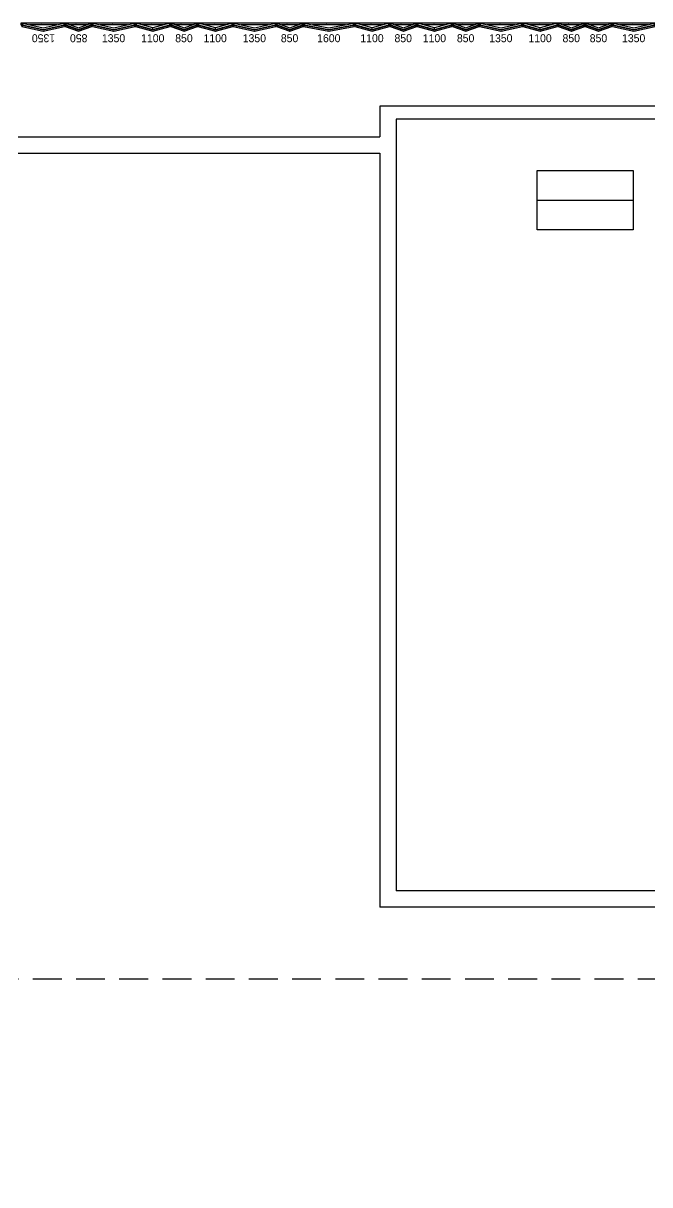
# Model space of a CAD drawing. Header units: millimetres. Extents: x -95754 to 183257, y 26770 to 150605.
# Drawn here: x 100601 to 120176, y 70730 to 107005 of the extents above; entities that cross this region are included whole.
import ezdxf
from ezdxf.enums import TextEntityAlignment as Align

# ---------------------------------------------------------------- set-up
doc = ezdxf.new("R2010")
doc.units = ezdxf.units.MM
doc.header["$LTSCALE"] = 300
doc.set_wipeout_variables(frame=1)
doc.linetypes.add('H1', pattern=[1.5, 1, -0.5])
doc.linetypes.add('HID', pattern=[2.8, 1.8, -1])
for name, color, linetype in [('6FIN', 6, 'Continuous'), ('A-HAT', 251, 'Continuous'), ('A-하지철물', 55, 'Continuous'), ('alucobond', 4, 'Continuous'), ('BOUNDARY_추후 증축', 7, 'H1'), ('mold', 4, 'Continuous'), ('SHEET', 6, 'Continuous')]:
    doc.layers.add(name, color=color, linetype=linetype)
doc.layers.add('NOPLOT', color=191, linetype='Continuous', plot=False)
doc.styles.add('Gtx', font='')
doc.styles.get('Gtx').set_extended_font_data('Dotum')

# ---------------------------------------------------------------- blocks, each defined once
blk = doc.blocks.new('EX-1100')
at = {"layer": '6FIN', "elevation": 0}
for points in [[(3, 204), (47, 204, 0.414214), (50, 207), (50, 251, 0.414214), (47, 254), (3, 254, 0.414214), (0, 251), (0, 207, 0.414214)], [(1147, 204), (1103, 204, -0.414214), (1100, 207), (1100, 251, -0.414214), (1103, 254), (1147, 254, -0.414214), (1150, 251), (1150, 207, -0.414214)]]:
    blk.add_lwpolyline(points, format="xyb", close=True, dxfattribs=at)
at = {"layer": 'A-하지철물'}
for p, q in [((1100, 254), (50, 254)), ((923, 204), (227, 204)), ((575, 56), (575, 108))]:
    blk.add_line(p, q, dxfattribs=at)
at = {"layer": 'A-하지철물', "elevation": 0}
blk.add_lwpolyline([(1100, 201), (1100, 253), (575, 108), (50, 253), (50, 201), (575, 56)], close=True, dxfattribs=at)
at = {"layer": 'A-하지철물'}
blk.add_circle((575, 4), 4.07, dxfattribs=at)
at = {"layer": 'alucobond', "color": 251, "linetype": 'HID', "ltscale": 10}
for p, q in [((30, 185), (42, 185)), ((31, 182), (31, 188)), ((31, 187), (39, 187)), ((31, 184), (39, 184)), ((32, 181), (32, 189)), ((32, 189), (32, 189)), ((32, 181), (32, 181)), ((38, 183), (38, 187)), ((39, 183), (39, 187)), ((1120, 185), (1108, 185)), ((1111, 183), (1111, 187)), ((1119, 187), (1111, 187)), ((1119, 184), (1111, 184)), ((1112, 183), (1112, 187)), ((1118, 181), (1118, 189)), ((1118, 189), (1118, 189)), ((1118, 181), (1118, 181)), ((1119, 182), (1119, 188))]:
    blk.add_line(p, q, dxfattribs=at)
at = {"layer": 'alucobond'}
for p, q in [((32, 195), (37, 195)), ((1118, 195), (1114, 195))]:
    blk.add_line(p, q, dxfattribs=at)
at = {"layer": 'alucobond', "color": 251, "linetype": 'HID', "ltscale": 10, "elevation": 0}
for points in [[(32, 189), (31, 188)], [(32, 181), (31, 182)], [(37, 194), (575, 46), (1114, 194)], [(1118, 189), (1119, 188)], [(1118, 181), (1119, 182)]]:
    blk.add_lwpolyline(points, dxfattribs=at)
at = {"layer": 'alucobond', "elevation": 0}
for points in [[(32, 195), (32, 154), (575, 4), (1118, 154), (1118, 195)], [(37, 195), (37, 157), (575, 8), (1114, 157), (1114, 195)], [(1114, 195), (1114, 157)]]:
    blk.add_lwpolyline(points, dxfattribs=at)
at = {"layer": 'alucobond', "color": 251, "linetype": 'HID', "ltscale": 10, "elevation": 0}
for points in [[(39, 187, -0.666667), (39, 184, -1.5)], [(1111, 187, 0.666667), (1111, 184, 1.5)]]:
    blk.add_lwpolyline(points, format="xyb", dxfattribs=at)
at = {"layer": 'alucobond', "color": 251, "linetype": 'HID', "ltscale": 10}
for centre, start, end in [((39, 187), 0, 180), ((39, 183), 180, 0), ((1111, 187), 0, 180), ((1111, 183), 180, 0)]:
    blk.add_arc(centre, 0.75, start, end, dxfattribs=at)
at = {"layer": 'mold', "color": 4, "elevation": 0}
for points in [[(25, 204), (25, 203)], [(1125, 204), (1125, 203)]]:
    blk.add_lwpolyline(points, dxfattribs=at)
at = {"layer": 'NOPLOT'}
for p, q in [((3, 254), (0, 254)), ((0, 254), (0, 251)), ((0, 207), (0, 204)), ((3, 204), (0, 204)), ((25, 160), (25, 254)), ((47, 254), (50, 254)), ((47, 204), (50, 204)), ((50, 254), (50, 251)), ((50, 207), (50, 204)), ((1103, 254), (1100, 254)), ((1100, 254), (1100, 251)), ((1100, 207), (1100, 204)), ((1103, 204), (1100, 204)), ((1125, 160), (1125, 254)), ((1147, 254), (1150, 254)), ((1147, 204), (1150, 204)), ((1150, 254), (1150, 251)), ((1150, 207), (1150, 204))]:
    blk.add_line(p, q, dxfattribs=at)
at = {"layer": 'SHEET', "color": 8}
for p, q in [((47, 251), (3, 207)), ((3, 251), (47, 207)), ((1103, 251), (1147, 207)), ((1147, 251), (1103, 207))]:
    blk.add_line(p, q, dxfattribs=at)
at = {"layer": 'SHEET', "color": 8, "elevation": 0}
for points in [[(3, 207), (47, 207), (47, 251), (3, 251)], [(1147, 207), (1103, 207), (1103, 251), (1147, 251)]]:
    blk.add_lwpolyline(points, close=True, dxfattribs=at)
at = {"layer": 'NOPLOT', "linetype": 'HID', "style": 'Gtx'}
blk.add_text('1100', height=15, dxfattribs=at).set_placement((527, 224))
blk = doc.blocks.new('EX-850-1')
at = {"layer": '6FIN', "elevation": 0}
for points in [[(3, 204), (47, 204, 0.414214), (50, 207), (50, 251, 0.414214), (47, 254), (3, 254, 0.414214), (0, 251), (0, 207, 0.414214)], [(897, 204), (853, 204, -0.414214), (850, 207), (850, 251, -0.414214), (853, 254), (897, 254, -0.414214), (900, 251), (900, 207, -0.414214)]]:
    blk.add_lwpolyline(points, format="xyb", close=True, dxfattribs=at)
at = {"layer": 'A-하지철물'}
for p, q in [((850, 254), (50, 254)), ((711, 204), (189, 204))]:
    blk.add_line(p, q, dxfattribs=at)
at = {"layer": 'A-하지철물', "elevation": 0}
for points in [[(50, 254), (450, 110), (850, 254)], [(50, 204), (50, 201), (450, 57), (850, 201), (850, 204)]]:
    blk.add_lwpolyline(points, dxfattribs=at)
at = {"layer": 'A-하지철물'}
blk.add_circle((450, 4), 4.07, dxfattribs=at)
at = {"layer": 'alucobond', "color": 251, "linetype": 'HID', "ltscale": 10}
for p, q in [((30, 185), (42, 185)), ((31, 182), (31, 188)), ((31, 187), (39, 187)), ((31, 184), (39, 184)), ((32, 181), (32, 189)), ((32, 189), (32, 189)), ((32, 181), (32, 181)), ((38, 183), (38, 187)), ((39, 183), (39, 187)), ((870, 185), (858, 185)), ((861, 183), (861, 187)), ((869, 187), (861, 187)), ((869, 184), (861, 184)), ((862, 183), (862, 187)), ((867, 181), (867, 189)), ((868, 189), (867, 189)), ((868, 181), (867, 181)), ((869, 182), (869, 188))]:
    blk.add_line(p, q, dxfattribs=at)
at = {"layer": 'alucobond'}
for p, q in [((32, 195), (37, 195)), ((867, 195), (863, 195))]:
    blk.add_line(p, q, dxfattribs=at)
at = {"layer": 'alucobond', "color": 251, "linetype": 'HID', "ltscale": 10}
for points in [[(32, 189), (31, 188)], [(32, 181), (31, 182)], [(868, 189), (869, 188)], [(868, 181), (869, 182)]]:
    blk.add_lwpolyline(points, dxfattribs=at)
at = {"layer": 'alucobond', "elevation": 0}
for points in [[(32, 195), (32, 154), (450, 4), (867, 154), (867, 195)], [(37, 195), (37, 157), (450, 8), (863, 157), (863, 195)]]:
    blk.add_lwpolyline(points, dxfattribs=at)
at = {"layer": 'alucobond', "color": 251, "linetype": 'HID', "ltscale": 10, "elevation": 0}
blk.add_lwpolyline([(37, 195), (450, 47), (863, 195)], dxfattribs=at)
at = {"layer": 'alucobond', "color": 251, "linetype": 'HID', "ltscale": 10}
for points in [[(39, 187, -0.666667), (39, 184, -1.5)], [(861, 187, 0.666667), (861, 184, 1.5)]]:
    blk.add_lwpolyline(points, format="xyb", dxfattribs=at)
for centre, start, end in [((39, 187), 0, 180), ((39, 183), 180, 0), ((861, 187), 0, 180), ((861, 183), 180, 0)]:
    blk.add_arc(centre, 0.75, start, end, dxfattribs=at)
at = {"layer": 'mold', "color": 4}
for points in [[(25, 204), (25, 203)], [(875, 204), (875, 203)]]:
    blk.add_lwpolyline(points, dxfattribs=at)
at = {"layer": 'NOPLOT'}
for p, q in [((3, 254), (0, 254)), ((0, 254), (0, 251)), ((0, 207), (0, 204)), ((3, 204), (0, 204)), ((25, 160), (25, 254)), ((47, 254), (50, 254)), ((47, 204), (50, 204)), ((50, 254), (50, 251)), ((50, 207), (50, 204)), ((853, 254), (850, 254)), ((850, 254), (850, 251)), ((850, 207), (850, 204)), ((853, 204), (850, 204)), ((875, 160), (875, 254)), ((897, 254), (900, 254)), ((897, 204), (900, 204)), ((900, 254), (900, 251)), ((900, 207), (900, 204))]:
    blk.add_line(p, q, dxfattribs=at)
at = {"layer": 'SHEET', "color": 8}
for p, q in [((47, 251), (3, 207)), ((3, 251), (47, 207)), ((853, 251), (897, 207)), ((897, 251), (853, 207))]:
    blk.add_line(p, q, dxfattribs=at)
at = {"layer": 'SHEET', "color": 8, "elevation": 0}
for points in [[(3, 207), (47, 207), (47, 251), (3, 251)], [(897, 207), (853, 207), (853, 251), (897, 251)]]:
    blk.add_lwpolyline(points, close=True, dxfattribs=at)
at = {"layer": 'NOPLOT', "linetype": 'HID', "style": 'Gtx'}
blk.add_text('850-1', height=15, dxfattribs=at).set_placement((344, 224))
blk = doc.blocks.new('EX-1350')
at = {"layer": '6FIN', "elevation": 0}
for points in [[(3, 204), (47, 204, 0.414214), (50, 207), (50, 251, 0.414214), (47, 254), (3, 254, 0.414214), (0, 251), (0, 207, 0.414214)], [(1397, 204), (1353, 204, -0.414214), (1350, 207), (1350, 251, -0.414214), (1353, 254), (1397, 254, -0.414214), (1400, 251), (1400, 207, -0.414214)]]:
    blk.add_lwpolyline(points, format="xyb", close=True, dxfattribs=at)
at = {"layer": 'A-하지철물'}
for p, q in [((1350, 254), (50, 254)), ((1134, 204), (266, 204))]:
    blk.add_line(p, q, dxfattribs=at)
at = {"layer": 'A-하지철물', "elevation": 0}
for points in [[(50, 254), (50, 201), (700, 55), (1350, 201), (1350, 254)], [(50, 253), (700, 107), (1350, 253)]]:
    blk.add_lwpolyline(points, dxfattribs=at)
at = {"layer": 'A-하지철물'}
blk.add_circle((700, 4), 4.07, dxfattribs=at)
at = {"layer": 'alucobond', "color": 251, "linetype": 'HID', "ltscale": 10}
for p, q in [((30, 185), (42, 185)), ((31, 182), (31, 188)), ((31, 187), (39, 187)), ((31, 184), (39, 184)), ((32, 181), (32, 189)), ((32, 189), (32, 189)), ((32, 181), (32, 181)), ((38, 183), (38, 187)), ((39, 183), (39, 187)), ((1370, 185), (1358, 185)), ((1361, 183), (1361, 187)), ((1369, 187), (1361, 187)), ((1369, 184), (1361, 184)), ((1362, 183), (1362, 187)), ((1367, 181), (1367, 189)), ((1368, 189), (1367, 189)), ((1368, 181), (1367, 181)), ((1369, 182), (1369, 188))]:
    blk.add_line(p, q, dxfattribs=at)
at = {"layer": 'alucobond'}
for p, q in [((32, 195), (37, 195)), ((1367, 195), (1363, 195))]:
    blk.add_line(p, q, dxfattribs=at)
at = {"layer": 'alucobond', "color": 251, "linetype": 'HID', "ltscale": 10, "elevation": 0}
for points in [[(32, 189), (31, 188)], [(32, 181), (31, 182)], [(37, 194), (700, 45), (1363, 194)], [(1368, 189), (1369, 188)], [(1368, 181), (1369, 182)]]:
    blk.add_lwpolyline(points, dxfattribs=at)
at = {"layer": 'alucobond', "elevation": 0}
for points in [[(32, 195), (32, 154), (700, 4), (1367, 154), (1367, 195)], [(37, 195), (37, 157), (700, 8), (1363, 157), (1363, 195)]]:
    blk.add_lwpolyline(points, dxfattribs=at)
at = {"layer": 'alucobond', "color": 251, "linetype": 'HID', "ltscale": 10, "elevation": 0}
for points in [[(39, 187, -0.666667), (39, 184, -1.5)], [(1361, 187, 0.666667), (1361, 184, 1.5)]]:
    blk.add_lwpolyline(points, format="xyb", dxfattribs=at)
at = {"layer": 'alucobond', "color": 251, "linetype": 'HID', "ltscale": 10}
for centre, start, end in [((39, 187), 0, 180), ((39, 183), 180, 0), ((1361, 187), 0, 180), ((1361, 183), 180, 0)]:
    blk.add_arc(centre, 0.75, start, end, dxfattribs=at)
at = {"layer": 'mold', "color": 4, "elevation": 0}
for points in [[(25, 204), (25, 203)], [(1375, 204), (1375, 203)]]:
    blk.add_lwpolyline(points, dxfattribs=at)
at = {"layer": 'NOPLOT'}
for p, q in [((3, 254), (0, 254)), ((0, 254), (0, 251)), ((0, 207), (0, 204)), ((3, 204), (0, 204)), ((25, 160), (25, 254)), ((47, 254), (50, 254)), ((47, 204), (50, 204)), ((50, 254), (50, 251)), ((50, 207), (50, 204)), ((1353, 254), (1350, 254)), ((1350, 254), (1350, 251)), ((1350, 207), (1350, 204)), ((1353, 204), (1350, 204)), ((1375, 160), (1375, 254)), ((1397, 254), (1400, 254)), ((1397, 204), (1400, 204)), ((1400, 254), (1400, 251)), ((1400, 207), (1400, 204))]:
    blk.add_line(p, q, dxfattribs=at)
at = {"layer": 'SHEET', "color": 8}
for p, q in [((47, 251), (3, 207)), ((3, 251), (47, 207)), ((1353, 251), (1397, 207)), ((1397, 251), (1353, 207))]:
    blk.add_line(p, q, dxfattribs=at)
at = {"layer": 'SHEET', "color": 8, "elevation": 0}
for points in [[(3, 207), (47, 207), (47, 251), (3, 251)], [(1397, 207), (1353, 207), (1353, 251), (1397, 251)]]:
    blk.add_lwpolyline(points, close=True, dxfattribs=at)
at = {"layer": 'NOPLOT', "linetype": 'HID', "style": 'Gtx'}
blk.add_text('1350', height=15, dxfattribs=at).set_placement((637, 224))
blk = doc.blocks.new('EX-1600')
at = {"layer": '6FIN', "elevation": 0}
for points in [[(3, 204), (47, 204, 0.414214), (50, 207), (50, 251, 0.414214), (47, 254), (3, 254, 0.414214), (0, 251), (0, 207, 0.414214)], [(1647, 204), (1603, 204, -0.414214), (1600, 207), (1600, 251, -0.414214), (1603, 254), (1647, 254, -0.414214), (1650, 251), (1650, 207, -0.414214)]]:
    blk.add_lwpolyline(points, format="xyb", close=True, dxfattribs=at)
at = {"layer": 'A-하지철물'}
for p, q in [((1600, 254), (50, 254)), ((1344, 204), (306, 204))]:
    blk.add_line(p, q, dxfattribs=at)
at = {"layer": 'A-하지철물', "elevation": 0}
for points in [[(42, 254), (825, 106), (1608, 254)], [(50, 204), (50, 202), (825, 55), (1600, 202), (1600, 204)]]:
    blk.add_lwpolyline(points, dxfattribs=at)
at = {"layer": 'A-하지철물'}
blk.add_circle((825, 4), 4.07, dxfattribs=at)
at = {"layer": 'alucobond', "color": 251, "linetype": 'HID', "ltscale": 10}
for p, q in [((30, 185), (42, 185)), ((31, 182), (31, 188)), ((31, 187), (39, 187)), ((31, 184), (39, 184)), ((32, 181), (32, 189)), ((32, 189), (32, 189)), ((32, 181), (32, 181)), ((38, 183), (38, 187)), ((39, 183), (39, 187)), ((1620, 185), (1608, 185)), ((1611, 183), (1611, 187)), ((1619, 187), (1611, 187)), ((1619, 184), (1611, 184)), ((1612, 183), (1612, 187)), ((1617, 181), (1617, 189)), ((1618, 189), (1617, 189)), ((1618, 181), (1617, 181)), ((1619, 182), (1619, 188))]:
    blk.add_line(p, q, dxfattribs=at)
at = {"layer": 'alucobond'}
for p, q in [((32, 195), (37, 195)), ((1617, 195), (1613, 195))]:
    blk.add_line(p, q, dxfattribs=at)
at = {"layer": 'alucobond', "color": 251, "linetype": 'HID', "ltscale": 10}
for points in [[(32, 189), (31, 188)], [(32, 181), (31, 182)]]:
    blk.add_lwpolyline(points, dxfattribs=at)
at = {"layer": 'alucobond', "elevation": 0}
for points in [[(32, 195), (32, 154), (825, 4), (1617, 154), (1617, 195)], [(37, 195), (37, 157), (825, 8), (1613, 157), (1613, 195)]]:
    blk.add_lwpolyline(points, dxfattribs=at)
at = {"layer": 'alucobond', "color": 251, "linetype": 'HID', "ltscale": 10, "elevation": 0}
for points in [[(37, 194), (825, 45), (1613, 194)], [(1618, 189), (1619, 188)], [(1618, 181), (1619, 182)]]:
    blk.add_lwpolyline(points, dxfattribs=at)
at = {"layer": 'alucobond', "color": 251, "linetype": 'HID', "ltscale": 10}
blk.add_lwpolyline([(39, 187, -0.666667), (39, 184, -1.5)], format="xyb", dxfattribs=at)
at = {"layer": 'alucobond', "color": 251, "linetype": 'HID', "ltscale": 10, "elevation": 0}
blk.add_lwpolyline([(1611, 187, 0.666667), (1611, 184, 1.5)], format="xyb", dxfattribs=at)
at = {"layer": 'alucobond', "color": 251, "linetype": 'HID', "ltscale": 10}
for centre, start, end in [((39, 187), 0, 180), ((39, 183), 180, 0), ((1611, 187), 0, 180), ((1611, 183), 180, 0)]:
    blk.add_arc(centre, 0.75, start, end, dxfattribs=at)
at = {"layer": 'mold', "color": 4}
blk.add_lwpolyline([(25, 204), (25, 203)], dxfattribs=at)
at = {"layer": 'mold', "color": 4, "elevation": 0}
blk.add_lwpolyline([(1625, 204), (1625, 203)], dxfattribs=at)
at = {"layer": 'NOPLOT'}
for p, q in [((3, 254), (0, 254)), ((0, 254), (0, 251)), ((0, 207), (0, 204)), ((3, 204), (0, 204)), ((25, 160), (25, 254)), ((47, 254), (50, 254)), ((47, 204), (50, 204)), ((50, 254), (50, 251)), ((50, 207), (50, 204)), ((1603, 254), (1600, 254)), ((1600, 254), (1600, 251)), ((1600, 207), (1600, 204)), ((1603, 204), (1600, 204)), ((1625, 160), (1625, 254)), ((1647, 254), (1650, 254)), ((1647, 204), (1650, 204)), ((1650, 254), (1650, 251)), ((1650, 207), (1650, 204))]:
    blk.add_line(p, q, dxfattribs=at)
at = {"layer": 'SHEET', "color": 8}
for p, q in [((47, 251), (3, 207)), ((3, 251), (47, 207)), ((1603, 251), (1647, 207)), ((1647, 251), (1603, 207))]:
    blk.add_line(p, q, dxfattribs=at)
at = {"layer": 'SHEET', "color": 8, "elevation": 0}
for points in [[(3, 207), (47, 207), (47, 251), (3, 251)], [(1647, 207), (1603, 207), (1603, 251), (1647, 251)]]:
    blk.add_lwpolyline(points, close=True, dxfattribs=at)
at = {"layer": 'NOPLOT', "linetype": 'HID', "style": 'Gtx'}
blk.add_text('1600', height=15, dxfattribs=at).set_placement((722, 224))
blk = doc.blocks.new('A$C0b20c517')
at = {"layer": 'NOPLOT', "linetype": 'Continuous', "style": 'Gtx'}
for s, p in [('1350', (9880, 125)), ('850', (10980, 125))]:
    blk.add_text(s, height=250, rotation=180, dxfattribs=at).set_placement(p, align=Align.MIDDLE_CENTER)
for s, p in [('1350', (12069, 125)), ('1100', (13294, 125)), ('850', (14269, 125)), ('1100', (15244, 125)), ('1350', (16469, 125)), ('850', (17569, 125)), ('1600', (18794, 125)), ('1100', (20144, 125)), ('850', (21119, 125)), ('1100', (22094, 125)), ('850', (23069, 125)), ('1350', (24169, 125)), ('1100', (25394, 125)), ('850', (26369, 125)), ('850', (27219, 125)), ('1350', (28319, 125))]:
    blk.add_text(s, height=250, dxfattribs=at).set_placement(p, align=Align.MIDDLE_CENTER)

msp = doc.modelspace()

# ---------------------------------------------------------------- linework, layer by layer
at = {"layer": 'A-HAT', "ltscale": 10, "transparency": 33554687}
for p, q in [((111743.571, 104415.018), (111743.571, 103455.017)), ((112253.571, 104005.018), (112253.571, 79905.017)), ((97553.571, 103455.017), (111743.571, 103455.017)), ((97043.571, 102945.017), (111743.571, 102945.017)), ((111743.571, 102945.017), (111743.571, 79395.017)), ((123393.571, 79905.017), (112253.571, 79905.017)), ((123393.571, 79395.017), (111743.571, 79395.017))]:
    msp.add_line(p, q, dxfattribs=at)
at = {"layer": 'A-HAT', "transparency": 33554687}
for p, q in [((123393.571, 104415.018), (111743.571, 104415.018)), ((123393.571, 104005.018), (112253.571, 104005.018))]:
    msp.add_line(p, q, dxfattribs=at)
at = {"layer": 'BOUNDARY_추후 증축', "ltscale": 3, "transparency": 33554687}
msp.add_lwpolyline([(123403.571, 77155.018), (49503.571, 77155.018), (49503.571, 34455.018), (135603.571, 34455.018), (135603.571, 76495.018)], dxfattribs=at)

# ---------------------------------------------------------------- block references
at = {"layer": 'A-하지철물', "transparency": 33554687}
for name, p in [('EX-1350', (100528.571, 106750.944)), ('EX-850-1', (101878.571, 106750.944)), ('EX-1350', (102728.571, 106750.945)), ('EX-1100', (104078.571, 106750.945)), ('EX-850-1', (105178.571, 106750.945)), ('EX-1100', (106028.571, 106750.945)), ('EX-1350', (107128.571, 106750.945)), ('EX-850-1', (108478.571, 106750.945)), ('EX-1600', (109328.571, 106750.945)), ('EX-1100', (110928.571, 106750.945)), ('EX-850-1', (112028.571, 106750.945)), ('EX-1100', (112878.571, 106750.945)), ('EX-850-1', (113978.571, 106750.945)), ('EX-1350', (114828.571, 106750.945)), ('EX-1100', (116178.571, 106750.945)), ('EX-850-1', (117278.571, 106750.945)), ('EX-850-1', (118128.571, 106750.945)), ('EX-1350', (118978.571, 106750.945))]:
    msp.add_blockref(name, p, dxfattribs=at)
at = {"layer": 'NOPLOT', "transparency": 33554687}
msp.add_blockref('A$C0b20c517', (91354.047, 106412.038), dxfattribs=at)

# ---------------------------------------------------------------- wipeouts: each hides what was drawn before it
at = {"ltscale": 10, "transparency": 33554687}
msp.add_wipeout([(116653.578, 102405.018), (119653.571, 102405.018), (119653.571, 100555.018), (116653.574, 100555.018)], dxfattribs=at).dxf.layer = 'A-HAT'

# ---------------------------------------------------------------- next in the draw order: linework, layer by layer
at = {"layer": 'A-HAT', "ltscale": 10, "transparency": 33554687}
msp.add_line((116653.576, 101480.018), (119653.571, 101480.018), dxfattribs=at)
at = {"layer": 'A-HAT', "ltscale": 10, "transparency": 33554687, "elevation": 0}
msp.add_lwpolyline([(116653.578, 102405.018), (119653.571, 102405.018), (119653.571, 100555.018), (116653.578, 100555.018)], close=True, dxfattribs=at)

doc.saveas('drawing.dxf')
